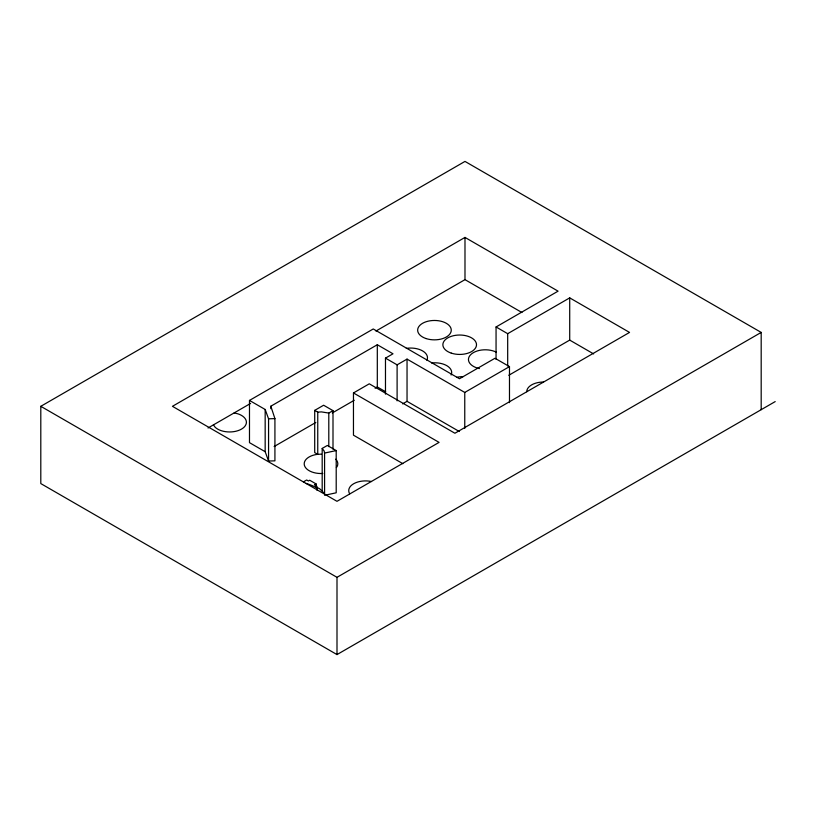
<?xml version="1.0" encoding="UTF-8"?>
<svg xmlns="http://www.w3.org/2000/svg" width="816" height="816" viewBox="0 0 816 816"><rect width="100%" height="100%" fill="white"/><g stroke="black" fill="none" stroke-linecap="round" stroke-linejoin="round"><path stroke-width="1.22" d="M336.396 467.517L337.13 466.558A16.81 9.7 0 0 0 335.764 459.173M775.2 401.594L336.998 654.585L40.8 483.582L40.8 406.317L464.987 161.415L761.185 332.418L761.185 409.683M496.057 359.254L496.057 326.971L558.073 291.159L464.987 237.415L172.441 406.317L336.998 501.32L439.079 442.384L353.461 392.945L353.461 435.173L402.859 463.692M385.478 394.148L385.478 358.132L392.996 353.797L377.308 344.74L270.83 406.215L274.921 418.618L274.921 460.846L268.566 461.04L265.169 451.707L249.482 442.649L249.482 400.421L373.249 328.97L459.479 378.746L494.975 358.255L509.48 366.619L509.48 402.635M208.039 427.992L250.614 403.41M375.941 331.051L464.987 279.643L521.934 312.518M314.711 410.377L317.75 412.131L317.75 454.349L314.711 452.605L314.711 410.377L323.626 405.236L332.999 410.642L332.999 449.147M385.478 358.132L397.106 364.844L407.041 359.111L464.763 392.435L509.48 366.619M353.461 392.945L369.281 383.816L454.91 433.245L629.544 332.418L569.711 297.871L507.685 333.683L496.057 326.971M317.75 412.131L321.412 411.896L328.797 413.069L332.999 410.642M274.125 446.536L315.833 422.453M332.306 412.947L354.256 400.268M375.115 388.232L377.308 386.968L385.672 391.792M322.187 490.661L322.187 448.433L327.338 445.454L336.202 450.565L336.202 492.793L325.747 495.047M402.625 403.889L407.041 401.339L459.316 431.521M303.368 481.889L306.663 479.992L308.397 480.991L309.692 480.236L316.088 483.929L316.088 486.418M316.088 483.929L314.476 484.857L315.425 485.214A5.018 2.897 0 0 1 317.108 487.948L317.108 490.426M508.776 375.278L569.711 340.099L593.64 353.92M40.8 406.317L336.998 577.32L761.185 332.418M324.584 495.292L324.584 453.074L336.202 450.565M321.412 454.124L317.047 454.4A16.81 9.7 0 0 0 304.45 465.487A16.81 9.7 0 0 0 322.799 473.474M249.482 400.421L265.169 409.479L268.566 418.812L274.921 418.618M234.121 412.927L237.997 413.855A16.81 9.7 0 0 1 241.475 429.124A16.81 9.7 0 0 1 215.036 427.115L213.435 424.881M322.187 448.433L324.105 450.952L324.584 453.074M324.105 493.18L319.76 488.835A16.81 9.7 0 0 0 316.271 487.285M569.711 297.871L569.711 340.099M507.685 333.683L507.685 365.976M464.987 237.415L464.987 279.643M464.763 392.435L464.763 428.451M407.041 359.111L407.041 401.339M397.106 364.844L397.106 400.86M377.308 344.74L377.308 386.968M336.998 577.32L336.998 654.585M328.797 413.069L328.797 446.607M270.83 406.215L270.83 408.694M268.566 418.812L268.566 461.04M265.169 409.479L265.169 451.707M526.728 391.741A16.81 9.7 0 0 1 543.538 382.031M456.705 377.359A16.81 9.7 0 0 1 463.141 376.615M431.582 362.987A16.81 9.7 0 0 1 451.105 375.013M406.327 348.381A16.81 9.7 0 0 1 426.911 360.264M479.451 368.597A16.81 9.7 0 0 1 470.842 354.511A16.81 9.7 0 0 1 496.414 352.226M349.666 493.792A16.81 9.7 0 0 1 353.838 483.643A16.81 9.7 0 0 1 371.525 481.532M305.888 483.347A52.479 30.294 0 0 1 317.108 487.948M426.054 338.558A16.81 9.7 0 0 0 451.258 330.154A16.81 9.7 0 0 0 426.054 321.759A16.81 9.7 0 0 0 426.054 338.558M451.289 353.134A16.81 9.7 0 0 0 476.503 344.729A16.81 9.7 0 0 0 451.289 336.325A16.81 9.7 0 0 0 451.289 353.134"/></g></svg>
